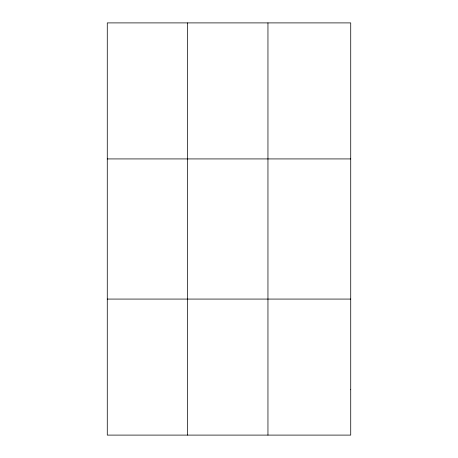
<?xml version="1.0" encoding="UTF-8"?>
<svg xmlns="http://www.w3.org/2000/svg" width="458" height="458" viewBox="0 0 458 458"><rect width="100%" height="100%" fill="white"/><g stroke="black" fill="none" stroke-linecap="round" stroke-linejoin="round"><path stroke-width="0.69" d="M187.614 22.9L187.614 435.1M267.953 22.9L267.953 435.1M107.275 158.926L350.725 158.926M107.275 299.074L350.725 299.074M350.725 389.758L350.725 435.1L107.275 435.1L107.275 22.9L350.725 22.9L350.725 389.758"/></g></svg>
